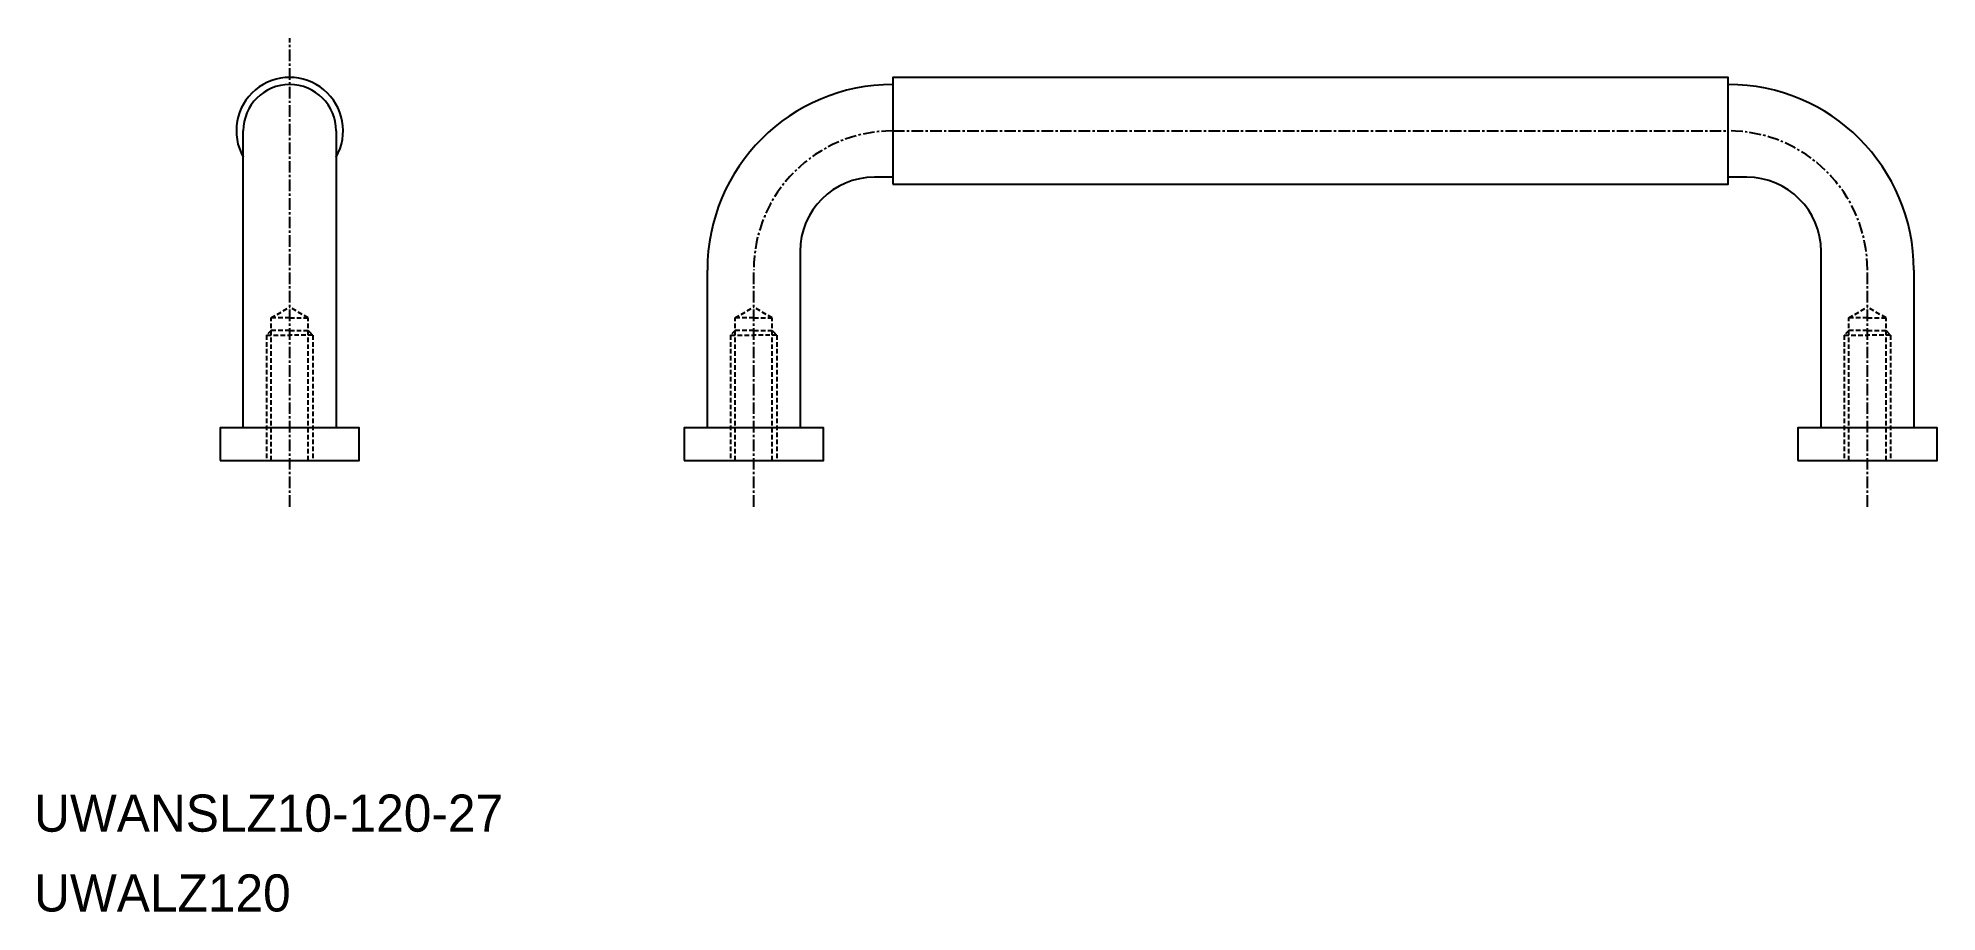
# Model space of a CAD drawing. Extents: x -7381 to -7177, y -1337 to -1243.
import ezdxf

# ---------------------------------------------------------------- set-up
doc = ezdxf.new("R2010")
doc.units = 0
doc.linetypes.add('CENTER', pattern=[2, 1.25, -0.25, 0.25, -0.25])
doc.linetypes.add('DASHED', pattern=[0.75, 0.5, -0.25])
doc.layers.get('0').update_dxf_attribs({"linetype": 'CONTINUOUS'})
doc.layers.add('CENTER', color=1, linetype='CENTER')

msp = doc.modelspace()

# ---------------------------------------------------------------- linework, layer by layer
at = {"color": 7, "linetype": 'CONTINUOUS'}
for p, q in [((-7359.02, -1284.84), (-7359.02, -1252.84)), ((-7349.02, -1252.84), (-7349.02, -1284.84)), ((-7289.02, -1257.84), (-7291.02, -1257.84)), ((-7197.02, -1257.84), (-7199.02, -1257.84)), ((-7299.02, -1265.84), (-7299.02, -1284.84)), ((-7189.02, -1284.84), (-7189.02, -1265.84)), ((-7309.02, -1284.84), (-7309.02, -1267.84)), ((-7179.02, -1267.84), (-7179.02, -1284.84)), ((-7349.02, -1284.84), (-7359.02, -1284.84)), ((-7299.02, -1284.84), (-7309.02, -1284.84)), ((-7179.02, -1284.84), (-7189.02, -1284.84))]:
    msp.add_line(p, q, dxfattribs=at)
at = {"color": 1, "linetype": 'CENTER'}
msp.add_line((-7289.02, -1252.84), (-7199.02, -1252.84), dxfattribs=at)
at = {"color": 3, "linetype": 'DASHED'}
for p, q in [((-7356.02, -1272.99), (-7354.02, -1271.83)), ((-7352.02, -1272.99), (-7354.02, -1271.83)), ((-7306.02, -1272.99), (-7304.02, -1271.83)), ((-7302.02, -1272.99), (-7304.02, -1271.83)), ((-7186.02, -1272.99), (-7184.02, -1271.83)), ((-7182.02, -1272.99), (-7184.02, -1271.83)), ((-7356.02, -1274.34), (-7356.52, -1274.84)), ((-7354.02, -1272.99), (-7356.02, -1272.99)), ((-7356.02, -1288.34), (-7356.02, -1272.99)), ((-7354.02, -1274.34), (-7356.02, -1274.34)), ((-7354.02, -1272.99), (-7352.02, -1272.99)), ((-7354.02, -1274.34), (-7352.02, -1274.34)), ((-7352.02, -1288.34), (-7352.02, -1272.99)), ((-7352.02, -1274.34), (-7351.52, -1274.84)), ((-7306.02, -1274.34), (-7306.52, -1274.84)), ((-7304.02, -1272.99), (-7306.02, -1272.99)), ((-7306.02, -1288.34), (-7306.02, -1272.99)), ((-7304.02, -1274.34), (-7306.02, -1274.34)), ((-7304.02, -1272.99), (-7302.02, -1272.99)), ((-7304.02, -1274.34), (-7302.02, -1274.34)), ((-7302.02, -1288.34), (-7302.02, -1272.99)), ((-7302.02, -1274.34), (-7301.52, -1274.84)), ((-7186.02, -1274.34), (-7186.52, -1274.84)), ((-7184.02, -1272.99), (-7186.02, -1272.99)), ((-7186.02, -1288.34), (-7186.02, -1272.99)), ((-7184.02, -1274.34), (-7186.02, -1274.34)), ((-7184.02, -1272.99), (-7182.02, -1272.99)), ((-7184.02, -1274.34), (-7182.02, -1274.34)), ((-7182.02, -1288.34), (-7182.02, -1272.99)), ((-7182.02, -1274.34), (-7181.52, -1274.84)), ((-7356.52, -1274.84), (-7356.52, -1288.34)), ((-7356.52, -1274.84), (-7354.02, -1274.84)), ((-7351.52, -1274.84), (-7354.02, -1274.84)), ((-7351.52, -1274.84), (-7351.52, -1288.34)), ((-7306.52, -1274.84), (-7304.02, -1274.84)), ((-7306.52, -1274.84), (-7306.52, -1288.34)), ((-7301.52, -1274.84), (-7304.02, -1274.84)), ((-7301.52, -1274.84), (-7301.52, -1288.34)), ((-7186.52, -1274.84), (-7184.02, -1274.84)), ((-7186.52, -1274.84), (-7186.52, -1288.34)), ((-7181.52, -1274.84), (-7184.02, -1274.84)), ((-7181.52, -1274.84), (-7181.52, -1288.34))]:
    msp.add_line(p, q, dxfattribs=at)
at = {"color": 7, "linetype": 'CONTINUOUS'}
for points in [[(-7289.02, -1258.59), (-7199.02, -1258.59), (-7199.02, -1247.09), (-7289.02, -1247.09)], [(-7361.52, -1288.34), (-7346.52, -1288.34), (-7346.52, -1284.84), (-7361.52, -1284.84)], [(-7311.52, -1288.34), (-7296.52, -1288.34), (-7296.52, -1284.84), (-7311.52, -1284.84)], [(-7191.52, -1288.34), (-7176.52, -1288.34), (-7176.52, -1284.84), (-7191.52, -1284.84)]]:
    msp.add_lwpolyline(points, close=True, dxfattribs=at)
for centre, radius, start, end in [((-7354.02, -1252.84), 5.75, 330.4082, 209.5918), ((-7354.02, -1252.84), 5, 0, 180), ((-7289.02, -1267.84), 20, 90, 180), ((-7199.02, -1267.84), 20, 0, 90), ((-7291.02, -1265.84), 8, 90, 180), ((-7197.02, -1265.84), 8, 0, 90)]:
    msp.add_arc(centre, radius, start, end, dxfattribs=at)
at = {"color": 1, "linetype": 'CENTER'}
for centre, start, end in [((-7289.02, -1267.84), 90, 180), ((-7199.02, -1267.84), 0, 90)]:
    msp.add_arc(centre, 15, start, end, dxfattribs=at)
at = {"layer": 'CENTER', "color": 1, "linetype": 'CENTER'}
for p, q in [((-7354.02, -1293.34), (-7354.02, -1242.84)), ((-7304.02, -1293.34), (-7304.02, -1267.84)), ((-7184.02, -1293.34), (-7184.02, -1267.84))]:
    msp.add_line(p, q, dxfattribs=at)

# ---------------------------------------------------------------- texts
at = {"color": 7, "linetype": 'CONTINUOUS'}
for s, p in [('UWANSLZ10-120-27', (-7381.56, -1328.34)), ('UWALZ120', (-7381.56, -1336.94))]:
    msp.add_text(s, height=4, dxfattribs=at).set_placement(p)

doc.saveas('drawing.dxf')
